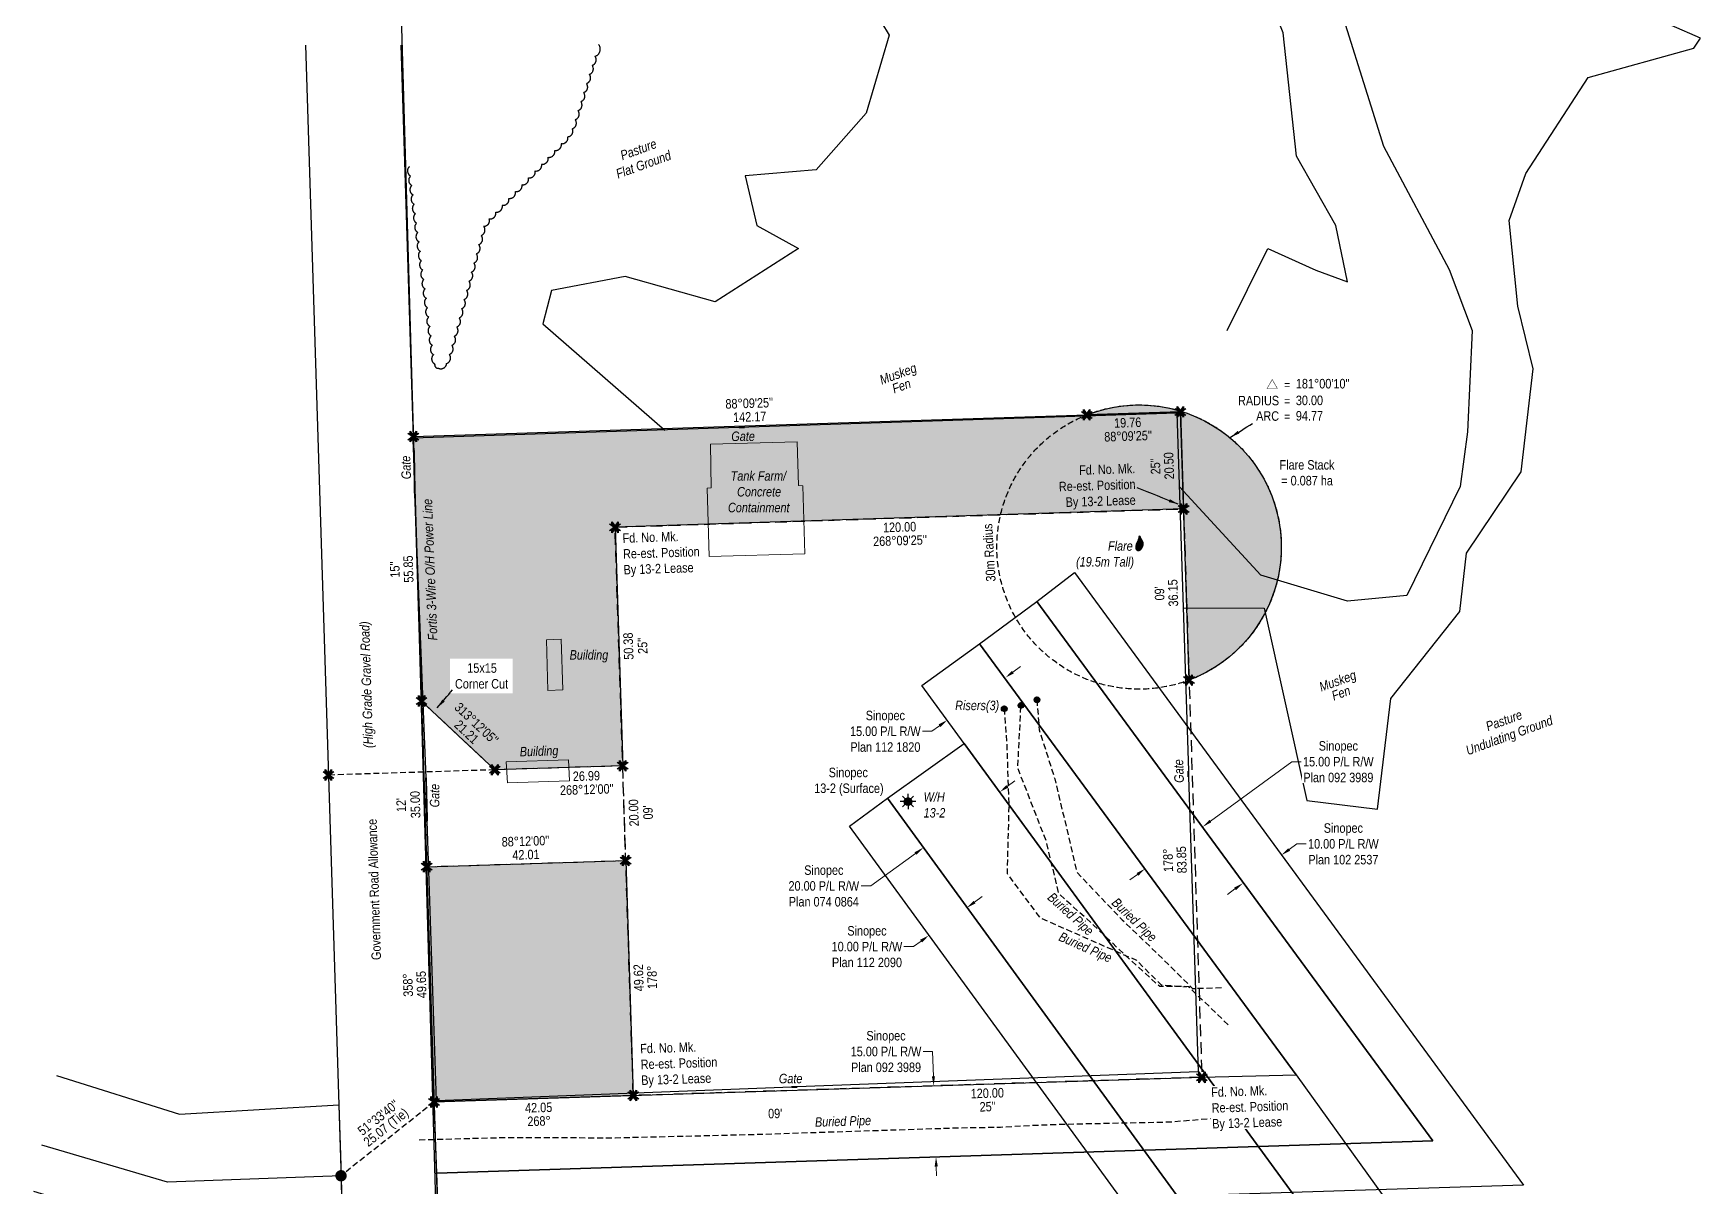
# Model space of a CAD drawing. Extents: x 644503 to 652397, y 5905214 to 5913330.
# Drawn here: x 649488 to 651247, y 5906413 to 5907630 of the extents above; entities that cross this region are included whole.
import ezdxf
from ezdxf.enums import TextEntityAlignment as Align

# ---------------------------------------------------------------- set-up
doc = ezdxf.new("R2010")
doc.units = 0
doc.header["$LTSCALE"] = 5
doc.header["$PDSIZE"] = 0.5
for name, pattern in [('0', [1, 1, 0]), ('foc-ACCESSROAD', [3.75, 2.5, -1.25]), ('foc-TIELINE', [1.875, 1.25, -0.625]), ('foc-TRAV', [1.875, 1.25, -0.625]), ('UG_PIPE', [1.875, 1.25, -0.625])]:
    doc.linetypes.add(name, pattern=pattern)
for name, color, linetype in [('AS-FENCE', 48, 'foc-FENCE'), ('AS-PIPE-UG', 44, 'UG_PIPE'), ('AS-PIPE-UG-T', 44, 'Continuous'), ('AS-POWER', 104, 'foc-POWER'), ('AS-SYMBOL', 7, 'Continuous'), ('C-AR', 13, 'foc-ACCESSROAD'), ('C-RW', 13, 'Continuous'), ('C-WS', 13, 'foc-ACCESSROAD'), ('C-WS-S', 13, 'Continuous'), ('L-BD', 7, 'Continuous'), ('L-MON', 1, 'Continuous'), ('L-ROAD-T', 7, 'Continuous'), ('L-SEC', 7, 'Continuous'), ('L-TIE', 7, 'foc-TIELINE'), ('P-BUFFER-PURPLE', 187, 'foc-TIELINE'), ('P-BUFFER-PURPLE-T', 187, 'Continuous'), ('P-PROPOSED', 10, 'Continuous'), ('P-PROPOSED-H', 21, 'Continuous'), ('P-TEMP-H', 41, 'Continuous'), ('P-TEMP_WORKSPACE', 46, 'Continuous'), ('P-TRAV', 4, 'foc-TRAV'), ('P-TXT', 4, 'Continuous'), ('T-BUSH', 110, '0'), ('T-BUSH-T', 110, 'Continuous'), ('WETLAND', 143, 'Continuous')]:
    doc.layers.add(name, color=color, linetype=linetype)
for name, color, linetype, lineweight in [('AS-GENERAL', 48, 'Continuous', 18), ('C-AR-T', 13, 'Continuous', 9), ('C-WS-T', 13, 'Continuous', 9), ('P-TEMP-T', 46, 'Continuous', 18), ('T-TEXT', 48, 'Continuous', 18)]:
    doc.layers.add(name, color=color, linetype=linetype, lineweight=lineweight)
doc.styles.add('175L', font='ARIALN.TTF', dxfattribs={"height": 20})
doc.styles.add('80', font='ARIALN.TTF', dxfattribs={"height": 10})
doc.styles.add('80CG', font='ARIALN.TTF', dxfattribs={"height": 10})
doc.styles.add('80L', font='ARIALN.TTF', dxfattribs={"height": 10})
doc.styles.add('80LS', font='ARIALNI.TTF', dxfattribs={"height": 10})
doc.styles.add('foc-LtypeFont', font='ARIALN.TTF', dxfattribs={"height": 7.35})
doc.linetypes.add('foc-FENCE', pattern='A,10,-1,["X",foc-LtypeFont,S=0.2,R=0,X=-0.625,Y=-0.75],-1.24', length=12.24)
doc.linetypes.add('foc-POWER', pattern='A,6,-1,["P",foc-LtypeFont,S=0.2,R=0,X=-0.625,Y=-0.75],-1.24,4', length=12.24)
doc.linetypes.add('foc-POWER-NOLINE', pattern='A,0,-4,["P",foc-LtypeFont,S=0.2,R=0,X=-0.625,Y=-0.75],-8.24', length=12.24)
doc.dimstyles.new('Compass 5 000', dxfattribs={"dimscale": 5, "dimtxt": 9, "dimasz": 2, "dimexe": 0.2, "dimexo": 0.0625, "dimgap": 0.5, "dimtad": 0, "dimtih": 1, "dimtoh": 1, "dimzin": 0, "dimdsep": 46, "dimtxsty": '80CG', "dimcen": 0.1, "dimse1": 1, "dimse2": 1, "dimclrd": 256, "dimclrt": 256, "dimaunit": 1, "dimadec": 4, "dimazin": 0, "dimtfac": 0.06, "dimtofl": 0, "dimtmove": 0, "dimatfit": 1, "dimfxl": 0.2, "dimtolj": 1, "dimtzin": 0, "dimlwd": -1, "dimarcsym": 0})

# ---------------------------------------------------------------- blocks, each defined once
blk = doc.blocks.new('GAS')
h = blk.add_hatch(color=255)
h.dxf.hatch_style = 1
edge = h.paths.add_edge_path()
edge.add_arc((0, 0), 0.9, 0, 360)
for p, q in [((-0.81, 0), (-1.62, 0)), ((-0.57, 0.57), (-1.14, 1.14)), ((0, 0.81), (0, 1.62)), ((0.57, 0.57), (1.14, 1.14)), ((1.62, 0), (0.81, 0)), ((-0.57, -0.57), (-1.14, -1.14)), ((0, -0.81), (0, -1.62)), ((1.14, -1.14), (0.57, -0.57))]:
    blk.add_line(p, q)
blk.add_circle((0, 0), 0.8)
blk = doc.blocks.new('fdia')
at = {"color": 255, "const_width": 1}
blk.add_lwpolyline([(-0.5, 0, 1), (0.5, 0, 1)], format="xyb", close=True, dxfattribs=at)
blk = doc.blocks.new('Fdiaa')
blk.add_blockref('fdia', (0, 0))
blk = doc.blocks.new('fdib')
at = {"color": 1, "const_width": 1.6}
blk.add_lwpolyline([(-0.4, 0, 1), (0.4, 0, 1)], format="xyb", close=True, dxfattribs=at)
at = {"color": 1}
blk.add_circle((0, 0), 0.8, dxfattribs=at)
blk = doc.blocks.new('Fdibb')
blk.add_blockref('fdib', (0, 0))
blk = doc.blocks.new('fdicc')
for name in ['Fdibb', 'Fdiaa']:
    blk.add_blockref(name, (0, 0))
blk = doc.blocks.new('FDI')
blk.add_blockref('fdicc', (0, 0))
blk = doc.blocks.new('*D376')
at = {"layer": 'C-AR-T', "transparency": 16777216}
for p, q in [((650521.5, 5906955.6), (650529.6, 5906961.5)), ((650436, 5906893.2), (650426, 5906893.2)), ((650444.1, 5906899.1), (650436, 5906893.2))]:
    blk.add_line(p, q, dxfattribs=at)
for points in [[(650520.5, 5906956.9), (650522.5, 5906954.2), (650513.5, 5906949.7)], [(650443.1, 5906900.5), (650445.1, 5906897.8), (650452.2, 5906905)]]:
    blk.add_solid(points, dxfattribs=at)
at = {"layer": 'Defpoints', "color": 0, "transparency": 16777216}
for p in [(650513.5, 5906949.7), (650666.7, 5906739.7), (650605.4, 5906695)]:
    blk.add_point(p, dxfattribs=at)
at = {"layer": 'C-AR-T', "transparency": 16777216, "insert": (650387, 5906893.2), "char_height": 10, "attachment_point": 5, "style": '80CG'}
blk.add_mtext('\\A1;Sinopec\\P15.00 P/L R/W\\PPlan 112 1820', dxfattribs=at)
blk = doc.blocks.new('*D377')
at = {"layer": 'C-AR-T', "transparency": 16777216}
for p, q in [((650515.6, 5906835), (650523.7, 5906840.9)), ((650418.8, 5906764.4), (650371.6, 5906730)), ((650371.6, 5906730), (650361.6, 5906730))]:
    blk.add_line(p, q, dxfattribs=at)
for points in [[(650514.6, 5906836.4), (650516.6, 5906833.7), (650507.6, 5906829.1)], [(650417.8, 5906765.7), (650419.8, 5906763.1), (650426.9, 5906770.3)]]:
    blk.add_solid(points, dxfattribs=at)
at = {"layer": 'Defpoints', "color": 0, "transparency": 16777216}
for p in [(650426.9, 5906770.3), (650605.4, 5906695), (650524.7, 5906636.1)]:
    blk.add_point(p, dxfattribs=at)
at = {"layer": 'C-AR-T', "transparency": 16777216, "insert": (650322.1, 5906730), "char_height": 10, "attachment_point": 5, "style": '80CG'}
blk.add_mtext('\\A1;Sinopec\\P20.00 P/L R/W\\PPlan 074 0864', dxfattribs=at)
blk = doc.blocks.new('*D378')
at = {"layer": 'C-AR-T', "transparency": 16777216}
for p, q in [((650481.1, 5906713), (650489.2, 5906718.9)), ((650416.6, 5906666), (650406.6, 5906666)), ((650424.7, 5906671.9), (650416.6, 5906666))]:
    blk.add_line(p, q, dxfattribs=at)
for points in [[(650480.1, 5906714.3), (650482.1, 5906711.6), (650473, 5906707.1)], [(650423.7, 5906673.2), (650425.7, 5906670.5), (650432.8, 5906677.8)]]:
    blk.add_solid(points, dxfattribs=at)
at = {"layer": 'Defpoints', "color": 0, "transparency": 16777216}
for p in [(650432.8, 5906677.8), (650524.7, 5906636.1), (650484.5, 5906606.8)]:
    blk.add_point(p, dxfattribs=at)
at = {"layer": 'C-AR-T', "transparency": 16777216, "insert": (650367.6, 5906666), "char_height": 10, "attachment_point": 5, "style": '80CG'}
blk.add_mtext('\\A1;Sinopec\\P10.00 P/L R/W\\PPlan 112 2090', dxfattribs=at)
blk = doc.blocks.new('*D382')
at = {"layer": 'C-AR-T', "transparency": 16777216}
for p, q in [((650812.8, 5906768.5), (650820.9, 5906774.4)), ((650820.9, 5906774.4), (650830.9, 5906774.4)), ((650755.7, 5906726.9), (650747.7, 5906721.1))]:
    blk.add_line(p, q, dxfattribs=at)
for points in [[(650811.8, 5906769.8), (650813.8, 5906767.1), (650804.7, 5906762.6)], [(650754.8, 5906728.3), (650756.7, 5906725.6), (650763.8, 5906732.8)]]:
    blk.add_solid(points, dxfattribs=at)
at = {"layer": 'Defpoints', "color": 0, "transparency": 16777216}
for p in [(650780.9, 5906795.3), (650740, 5906765.6), (650804.7, 5906762.6)]:
    blk.add_point(p, dxfattribs=at)
at = {"layer": 'C-AR-T', "transparency": 16777216, "insert": (650870, 5906774.4), "char_height": 10, "attachment_point": 5, "style": '80CG'}
blk.add_mtext('\\A1;Sinopec\\P10.00 P/L R/W\\PPlan 102 2537', dxfattribs=at)
blk = doc.blocks.new('*D389')
at = {"layer": 'C-AR-T', "transparency": 16777216}
for p, q in [((650729.8, 5906798.4), (650815.6, 5906861.1)), ((650815.6, 5906861.1), (650825.6, 5906861.1)), ((650652.9, 5906742.3), (650644.8, 5906736.4))]:
    blk.add_line(p, q, dxfattribs=at)
for points in [[(650728.8, 5906799.8), (650730.7, 5906797.1), (650721.7, 5906792.5)], [(650651.9, 5906743.7), (650653.9, 5906741), (650661, 5906748.2)]]:
    blk.add_solid(points, dxfattribs=at)
at = {"layer": 'Defpoints', "color": 0, "transparency": 16777216}
for p in [(650721.7, 5906792.5), (650819, 5906659.2), (650758.3, 5906614.8)]:
    blk.add_point(p, dxfattribs=at)
at = {"layer": 'C-AR-T', "transparency": 16777216, "insert": (650864.7, 5906861.1), "char_height": 10, "attachment_point": 5, "style": '80CG', "bg_fill": 3, "box_fill_scale": 1.1, "bg_fill_color": 256, "bg_fill_true_color": 13158600, "bg_fill_transparency": 0}
blk.add_mtext('\\A1;Sinopec\\P15.00 P/L R/W\\PPlan 092 3989', dxfattribs=at)
blk = doc.blocks.new('riser')
h = blk.add_hatch(color=255)
h.dxf.hatch_style = 1
edge = h.paths.add_edge_path()
edge.add_arc((0, 0), 0.7, 0, 360)
blk.add_hatch(color=48).paths.add_polyline_path([(0.58, -0.15), (-0.58, -0.15, 0.774597)])
at = {"color": 48}
blk.add_line((-0.58, -0.15), (0.58, -0.15), dxfattribs=at)
blk.add_circle((0, 0), 0.6, dxfattribs=at)
blk = doc.blocks.new('FLARE')
h = blk.add_hatch(color=255)
h.dxf.hatch_style = 1
h.paths.add_polyline_path([(0.16, 2.41, 0.114147), (0.13, 2.43), (0.11, 2.44, 0.261551), (0.01, 2.42), (0, 2.41, 0.131268), (-0.03, 2.37), (-0.04, 2.35, 0.041497), (-0.05, 2.33), (-0.05, 2.29, 0.015174), (-0.05, 2.29), (-0.06, 2.24, 0.004376), (-0.06, 2.24), (-0.07, 2.18), (-0.08, 2.11), (-0.09, 2.05), (-0.1, 1.98), (-0.12, 1.91), (-0.14, 1.83), (-0.17, 1.76), (-0.19, 1.68), (-0.22, 1.61), (-0.26, 1.53), (-0.29, 1.46), (-0.32, 1.39), (-0.36, 1.32), (-0.39, 1.25, 0.000505), (-0.39, 1.25), (-0.43, 1.18, 0.002398), (-0.43, 1.18), (-0.46, 1.1, 0.004177), (-0.46, 1.1), (-0.5, 1.03, 0.005735), (-0.5, 1.03), (-0.53, 0.95, 0.006994), (-0.53, 0.95), (-0.56, 0.87, 0.00791), (-0.57, 0.87), (-0.6, 0.78, 0.008323), (-0.6, 0.78), (-0.63, 0.69, 0.008095), (-0.63, 0.68), (-0.66, 0.59, 0.008067), (-0.66, 0.59), (-0.68, 0.49, 0.008387), (-0.68, 0.49), (-0.7, 0.39, 0.009056), (-0.71, 0.38), (-0.72, 0.28, 0.010123), (-0.72, 0.28), (-0.74, 0.18, 0.011689), (-0.74, 0.18), (-0.75, 0.08, 0.013925), (-0.75, 0.08), (-0.75, -0.02, 0.016488), (-0.75, -0.02), (-0.75, -0.11, 0.017255), (-0.75, -0.12), (-0.74, -0.2, 0.01735), (-0.74, -0.2), (-0.73, -0.28, 0.017311), (-0.73, -0.29), (-0.71, -0.36, 0.01715), (-0.71, -0.36), (-0.69, -0.43, 0.016886), (-0.69, -0.44), (-0.66, -0.5, 0.016546), (-0.66, -0.5), (-0.63, -0.56, 0.016164), (-0.63, -0.56), (-0.6, -0.61, 0.016329), (-0.6, -0.62), (-0.57, -0.66, 0.018828), (-0.57, -0.67), (-0.54, -0.71, 0.022087), (-0.53, -0.71), (-0.5, -0.75, 0.025345), (-0.49, -0.76), (-0.46, -0.78, 0.028234), (-0.45, -0.79), (-0.42, -0.82, 0.030298), (-0.41, -0.82), (-0.37, -0.84, 0.031129), (-0.36, -0.85), (-0.32, -0.86, 0.030544), (-0.31, -0.87), (-0.27, -0.88, 0.028465), (-0.26, -0.88), (-0.22, -0.89, 0.025311), (-0.21, -0.89), (-0.16, -0.89, 0.02283), (-0.15, -0.89), (-0.11, -0.89, 0.021226), (-0.1, -0.89), (-0.05, -0.88, 0.020401), (-0.04, -0.88), (0, -0.87, 0.020299), (0.01, -0.87), (0.05, -0.85, 0.020911), (0.06, -0.85), (0.11, -0.83, 0.022277), (0.11, -0.83), (0.15, -0.81, 0.023712), (0.16, -0.8), (0.2, -0.78, 0.022408), (0.21, -0.78), (0.24, -0.75, 0.01993), (0.25, -0.74), (0.28, -0.72, 0.017146), (0.28, -0.71), (0.31, -0.68, 0.014211), (0.32, -0.68), (0.35, -0.64, 0.011221), (0.35, -0.64), (0.37, -0.61, 0.008212), (0.38, -0.61), (0.4, -0.57, 0.005172), (0.4, -0.57), (0.42, -0.54, 0.002523), (0.43, -0.54), (0.45, -0.5, 0.001671), (0.45, -0.5), (0.47, -0.47, 0.001229), (0.47, -0.47), (0.49, -0.44, 0.00075), (0.49, -0.44), (0.51, -0.41, 0.00026), (0.51, -0.41), (0.54, -0.37), (0.56, -0.34), (0.58, -0.3), (0.61, -0.27), (0.63, -0.23, 0.001311), (0.63, -0.23), (0.66, -0.19, 0.003726), (0.66, -0.19), (0.69, -0.15, 0.006065), (0.69, -0.14), (0.72, -0.1, 0.008452), (0.72, -0.1), (0.74, -0.05, 0.010991), (0.75, -0.05), (0.77, 0, 0.013767), (0.77, 0), (0.79, 0.05, 0.016839), (0.8, 0.05), (0.81, 0.1, 0.019104), (0.82, 0.11), (0.83, 0.15, 0.016987), (0.83, 0.16), (0.84, 0.21, 0.013636), (0.84, 0.21), (0.85, 0.26, 0.010244), (0.85, 0.27), (0.86, 0.31, 0.006846), (0.86, 0.32), (0.86, 0.37, 0.003419), (0.86, 0.37), (0.86, 0.41), (0.87, 0.46), (0.87, 0.5), (0.88, 0.54), (0.88, 0.59), (0.89, 0.63, 0.001278), (0.89, 0.63), (0.89, 0.67, 0.004735), (0.89, 0.67), (0.9, 0.71, 0.008354), (0.9, 0.72), (0.9, 0.76, 0.012059), (0.9, 0.76), (0.9, 0.8, 0.015712), (0.9, 0.81), (0.9, 0.85, 0.018457), (0.9, 0.85), (0.9, 0.89, 0.018102), (0.9, 0.9), (0.89, 0.94, 0.016533), (0.89, 0.95), (0.88, 0.99, 0.014576), (0.88, 0.99), (0.87, 1.03, 0.012435), (0.86, 1.04), (0.85, 1.08, 0.010283), (0.85, 1.09), (0.83, 1.13, 0.00824), (0.83, 1.13), (0.81, 1.18, 0.00638), (0.81, 1.18), (0.78, 1.23, 0.004735), (0.78, 1.23), (0.76, 1.29, 0.003388), (0.75, 1.29), (0.73, 1.34, 0.002345), (0.73, 1.34), (0.7, 1.4, 0.001492), (0.7, 1.4), (0.67, 1.46, 0.000746), (0.67, 1.46), (0.63, 1.51), (0.6, 1.57), (0.57, 1.62), (0.55, 1.68), (0.52, 1.73), (0.49, 1.78), (0.47, 1.83), (0.45, 1.87), (0.42, 1.92), (0.4, 1.97), (0.38, 2.02), (0.35, 2.08, 0.000332), (0.35, 2.08), (0.33, 2.13, 0.001849), (0.33, 2.13), (0.3, 2.19, 0.0038), (0.3, 2.19), (0.27, 2.24, 0.006473), (0.27, 2.24), (0.25, 2.29, 0.010865), (0.24, 2.3), (0.22, 2.34, 0.019524), (0.22, 2.34), (0.19, 2.38, 0.041077), (0.18, 2.39)])
at = {"color": 48, "flags": 128}
for points in [[(0.11, -0.72), (0.07, -0.74), (0.03, -0.76), (-0.02, -0.77), (-0.07, -0.78), (-0.11, -0.79), (-0.16, -0.79), (-0.2, -0.79), (-0.25, -0.78), (-0.29, -0.77), (-0.32, -0.76), (-0.36, -0.74), (-0.4, -0.71), (-0.43, -0.68), (-0.46, -0.65), (-0.49, -0.61), (-0.52, -0.56), (-0.54, -0.51), (-0.57, -0.46), (-0.59, -0.4), (-0.61, -0.33), (-0.63, -0.26), (-0.64, -0.19), (-0.65, -0.11), (-0.65, -0.02), (-0.65, 0.07), (-0.64, 0.17), (-0.63, 0.27), (-0.61, 0.36), (-0.58, 0.46), (-0.56, 0.56), (-0.53, 0.66), (-0.5, 0.75), (-0.47, 0.83), (-0.44, 0.91), (-0.41, 0.99), (-0.37, 1.06), (-0.34, 1.13), (-0.3, 1.2), (-0.27, 1.27), (-0.23, 1.34), (-0.2, 1.42), (-0.16, 1.49), (-0.13, 1.57), (-0.1, 1.65), (-0.07, 1.73), (-0.04, 1.8), (-0.02, 1.88), (0, 1.96), (0.01, 2.03), (0.02, 2.1), (0.03, 2.17), (0.04, 2.22), (0.05, 2.27), (0.05, 2.31), (0.06, 2.34), (0.08, 2.35), (0.09, 2.34), (0.11, 2.32), (0.13, 2.29), (0.16, 2.25), (0.18, 2.2), (0.21, 2.14), (0.24, 2.09), (0.26, 2.03), (0.29, 1.98), (0.31, 1.93), (0.33, 1.88), (0.36, 1.83), (0.38, 1.78), (0.41, 1.73), (0.43, 1.68), (0.46, 1.63), (0.49, 1.58), (0.52, 1.52), (0.55, 1.47), (0.58, 1.41), (0.61, 1.35), (0.64, 1.3), (0.67, 1.24), (0.69, 1.19), (0.72, 1.14), (0.74, 1.09), (0.75, 1.05), (0.77, 1), (0.78, 0.96), (0.79, 0.92), (0.8, 0.88), (0.8, 0.84), (0.8, 0.8), (0.8, 0.76), (0.8, 0.72), (0.79, 0.68), (0.79, 0.64), (0.78, 0.6), (0.78, 0.56), (0.77, 0.51), (0.77, 0.47), (0.76, 0.42), (0.76, 0.37), (0.76, 0.33), (0.75, 0.28), (0.74, 0.23), (0.73, 0.18), (0.72, 0.13), (0.7, 0.09), (0.68, 0.04), (0.66, 0), (0.63, -0.05), (0.61, -0.09), (0.58, -0.13), (0.55, -0.17), (0.53, -0.21), (0.5, -0.25), (0.48, -0.28), (0.45, -0.32), (0.43, -0.35), (0.41, -0.38), (0.39, -0.42), (0.37, -0.45), (0.34, -0.48), (0.32, -0.51), (0.3, -0.55), (0.27, -0.58), (0.24, -0.61), (0.21, -0.64), (0.18, -0.67), (0.15, -0.7)], [(0.02, -0.75), (-0.01, -0.76), (-0.03, -0.77), (-0.05, -0.78), (-0.08, -0.78), (-0.11, -0.79), (-0.13, -0.79), (-0.16, -0.79), (-0.18, -0.78), (-0.2, -0.78), (-0.23, -0.77), (-0.25, -0.76), (-0.26, -0.74), (-0.28, -0.73), (-0.3, -0.71), (-0.32, -0.69), (-0.33, -0.66), (-0.35, -0.63), (-0.36, -0.6), (-0.37, -0.57), (-0.39, -0.53), (-0.4, -0.49), (-0.4, -0.45), (-0.41, -0.41), (-0.41, -0.36), (-0.41, -0.31), (-0.4, -0.25), (-0.39, -0.2), (-0.38, -0.14), (-0.37, -0.09), (-0.36, -0.03), (-0.34, 0.02), (-0.32, 0.07), (-0.31, 0.12), (-0.29, 0.16), (-0.27, 0.21), (-0.25, 0.25), (-0.23, 0.29), (-0.21, 0.33), (-0.19, 0.37), (-0.17, 0.41), (-0.15, 0.45), (-0.14, 0.49), (-0.12, 0.53), (-0.1, 0.58), (-0.08, 0.62), (-0.07, 0.66), (-0.06, 0.71), (-0.05, 0.75), (-0.04, 0.79), (-0.03, 0.83), (-0.03, 0.87), (-0.02, 0.9), (-0.02, 0.93), (-0.01, 0.95), (-0.01, 0.96), (0, 0.97), (0.01, 0.96), (0.02, 0.95), (0.03, 0.94), (0.04, 0.91), (0.06, 0.88), (0.07, 0.86), (0.09, 0.82), (0.1, 0.79), (0.12, 0.76), (0.13, 0.74), (0.14, 0.71), (0.16, 0.68), (0.17, 0.65), (0.18, 0.63), (0.2, 0.6), (0.21, 0.57), (0.23, 0.54), (0.25, 0.51), (0.26, 0.47), (0.28, 0.44), (0.3, 0.41), (0.31, 0.38), (0.33, 0.35), (0.34, 0.32), (0.36, 0.29), (0.37, 0.27), (0.38, 0.24), (0.39, 0.22), (0.39, 0.19), (0.4, 0.17), (0.4, 0.15), (0.41, 0.13), (0.41, 0.1), (0.41, 0.08), (0.4, 0.06), (0.4, 0.04), (0.4, 0.01), (0.39, -0.01), (0.39, -0.03), (0.39, -0.06), (0.39, -0.08), (0.38, -0.11), (0.38, -0.14), (0.38, -0.16), (0.38, -0.19), (0.37, -0.22), (0.37, -0.24), (0.36, -0.27), (0.35, -0.3), (0.34, -0.32), (0.32, -0.35), (0.31, -0.37), (0.3, -0.4), (0.28, -0.42), (0.27, -0.44), (0.25, -0.46), (0.24, -0.48), (0.22, -0.5), (0.21, -0.52), (0.2, -0.54), (0.19, -0.56), (0.17, -0.58), (0.16, -0.6), (0.15, -0.61), (0.14, -0.63), (0.12, -0.65), (0.11, -0.67), (0.09, -0.69), (0.08, -0.7), (0.06, -0.72), (0.04, -0.74)]]:
    blk.add_lwpolyline(points, close=True, dxfattribs=at)
blk = doc.blocks.new('TEMP')
h = blk.add_hatch(color=255)
h.dxf.hatch_style = 1
h.paths.add_polyline_path([(0, 0.25), (-0.67, 1.15), (-0.67, 0.67), (-1.15, 0.67), (-0.25, 0), (-1.15, -0.67), (-0.67, -0.67), (-0.67, -1.15), (0, -0.25), (0.67, -1.15), (0.67, -0.67), (1.15, -0.67), (0.25, 0), (1.15, 0.67), (0.67, 0.67), (0.67, 1.15)])
h.paths.add_polyline_path([(0.57, 0.85), (0.57, 0.57), (0.85, 0.57), (0.08, 0), (0.85, -0.57), (0.57, -0.57), (0.57, -0.85), (0, -0.08), (-0.57, -0.85), (-0.57, -0.57), (-0.85, -0.57), (-0.08, 0), (-0.85, 0.57), (-0.57, 0.57), (-0.57, 0.85), (0, 0.08)], flags=16)
h = blk.add_hatch(color=1)
h.dxf.hatch_style = 1
h.paths.add_polyline_path([(0, 0.08), (-0.57, 0.85), (-0.57, 0.57), (-0.85, 0.57), (-0.08, 0), (-0.85, -0.57), (-0.57, -0.57), (-0.57, -0.85), (0, -0.08), (0.57, -0.85), (0.57, -0.57), (0.85, -0.57), (0.08, 0), (0.85, 0.57), (0.57, 0.57), (0.57, 0.85)])
at = {"color": 1}
for p, q in [((-0.08, 0), (0.08, 0)), ((0, 0.08), (0, -0.08))]:
    blk.add_line(p, q, dxfattribs=at)
at = {"color": 255, "flags": 128}
blk.add_lwpolyline([(-0.25, 0), (-1.15, 0.67), (-0.67, 0.67), (-0.67, 1.15), (0, 0.25), (0.67, 1.15), (0.67, 0.67), (1.15, 0.67), (0.25, 0), (1.15, -0.67), (0.67, -0.67), (0.67, -1.15), (0, -0.25), (-0.67, -1.15), (-0.67, -0.67), (-1.15, -0.67)], close=True, dxfattribs=at)
at = {"color": 1, "flags": 128}
blk.add_lwpolyline([(-0.08, 0), (-0.85, 0.57), (-0.57, 0.57), (-0.57, 0.85), (0, 0.08), (0.57, 0.85), (0.57, 0.57), (0.85, 0.57), (0.08, 0), (0.85, -0.57), (0.57, -0.57), (0.57, -0.85), (0, -0.08), (-0.57, -0.85), (-0.57, -0.57), (-0.85, -0.57)], close=True, dxfattribs=at)
blk = doc.blocks.new('*D456')
at = {"layer": 'C-AR-T', "transparency": 16777216}
for p, q in [((650436.8, 5906555.3), (650426.8, 5906555.3)), ((650437.6, 5906529.1), (650436.8, 5906555.3)), ((650440.7, 5906434.1), (650441, 5906424.1))]:
    blk.add_line(p, q, dxfattribs=at)
for points in [[(650439.3, 5906529.2), (650436, 5906529.1), (650438, 5906519.2)], [(650442.4, 5906434.1), (650439, 5906434), (650440.4, 5906444)]]:
    blk.add_solid(points, dxfattribs=at)
at = {"layer": 'Defpoints', "color": 0, "transparency": 16777216}
for p in [(650438, 5906519.2), (650455.7, 5906519.7), (650458.1, 5906444.6)]:
    blk.add_point(p, dxfattribs=at)
at = {"layer": 'C-AR-T', "transparency": 16777216, "insert": (650387.7, 5906555.3), "char_height": 10, "attachment_point": 5, "style": '80CG'}
blk.add_mtext('\\A1;Sinopec\\P15.00 P/L R/W\\PPlan 092 3989', dxfattribs=at)
blk = doc.blocks.new('curve')
at = {"const_width": 0.1}
blk.add_lwpolyline([(-4.99, 5.39), (-6.08, 3.49), (-3.89, 3.49)], close=True, dxfattribs=at)
at = {"style": '80'}
for p in [(-2.44, 3.36), (-2.44, -0.04), (-2.44, -3.3)]:
    blk.add_text('=', height=1.8, dxfattribs=at).set_placement(p)
for s, p in [('RADIUS', (-3.54, -0.05)), ('ARC', (-3.54, -3.31))]:
    blk.add_text(s, height=2, dxfattribs=at).set_placement(p, align=Align.RIGHT)
for tag, p in [('DELTA', (0, 3.52)), ('CURVE_RADIUS', (0, 0)), ('ARC_LENGTH', (0, -3.26))]:
    blk.add_attdef(tag, p, '', height=2, dxfattribs=at)

msp = doc.modelspace()

# ---------------------------------------------------------------- hatches: boundary and pattern name
at = {"layer": 'P-PROPOSED-H'}
h = msp.add_hatch(color=256, dxfattribs=at)
h.dxf.hatch_style = 1
h.paths.add_polyline_path([(649889.118, 5907204.187), (650698.177, 5907230.212), (650701.472, 5907127.79), (650101.933, 5907108.505), (650110.03, 5906856.799), (649975.164, 5906852.562), (649897.869, 5906925.152)])
h = msp.add_hatch(color=256, dxfattribs=at)
h.dxf.hatch_style = 1
h.paths.add_polyline_path([(649903.354, 5906750.282), (650113.244, 5906756.876), (650121.218, 5906508.967), (649911.135, 5906502.209)])
at = {"layer": 'P-TEMP-H'}
h = msp.add_hatch(color=256, dxfattribs=at)
h.dxf.hatch_style = 1
edge = h.paths.add_edge_path()
edge.add_line((650707.281, 5906947.186), (650698.177, 5907230.212))
edge.add_line((650698.177, 5907230.212), (650599.429, 5907227.035))
edge.add_arc((650654.58, 5907087.582), 149.962, -69.424945, 111.577778, ccw=False)

# ---------------------------------------------------------------- linework, layer by layer
at = {"layer": 'AS-FENCE', "flags": 128}
for points in [[(650694.466, 5907228.881), (649888.721, 5907202.586)], [(650694.466, 5907228.881), (650706.541, 5906851.326), (650706.546, 5906845.156), (650716.841, 5906533.766)], [(650716.841, 5906533.766), (650294.121, 5906517.941), (650288.021, 5906517.881), (649913.626, 5906503.211), (649903.731, 5906798.726), (649902.591, 5906844.161), (649890.761, 5907143.386), (649889.911, 5907189.496), (649888.721, 5907202.586)]]:
    msp.add_lwpolyline(points, dxfattribs=at)
at = {"layer": 'AS-FENCE', "const_width": 1.999, "flags": 128}
msp.add_lwpolyline([(650238.551, 5907213.951), (650232.751, 5907213.736)], dxfattribs=at)
at = {"layer": 'AS-GENERAL', "const_width": 1.999, "flags": 128}
for points in [[(649889.911, 5907189.496), (649890.761, 5907143.386)], [(649902.591, 5906844.161), (649903.731, 5906798.726)], [(650706.546, 5906845.156), (650706.541, 5906851.326)], [(650288.021, 5906517.881), (650294.121, 5906517.941)]]:
    msp.add_lwpolyline(points, dxfattribs=at)
at = {"layer": 'AS-GENERAL', "flags": 128}
for points in [[(650202.461, 5907196.021), (650294.041, 5907198.506), (650295.246, 5907152.461), (650299.836, 5907152.296), (650302.006, 5907080.426), (650201.271, 5907077.636), (650198.991, 5907149.776), (650203.466, 5907150.071)], [(650046.981, 5906937.071), (650031.191, 5906936.321), (650029.751, 5906989.776), (650045.001, 5906990.376)], [(650052.756, 5906863.236), (649987.276, 5906861.141), (649988.501, 5906838.866), (650053.981, 5906840.961)]]:
    msp.add_lwpolyline(points, close=True, dxfattribs=at)
at = {"layer": 'AS-PIPE-UG', "flags": 128}
for points in [[(650546.751, 5906926.436), (650549.241, 5906894.776), (650565.706, 5906842.946), (650589.141, 5906744.131), (650636.816, 5906694.226), (650685.201, 5906647.631), (650710.991, 5906621.926), (650743.496, 5906622.871)], [(650512.311, 5906917.011), (650514.996, 5906880.461), (650517.166, 5906813.751), (650515.356, 5906743.041), (650549.716, 5906696.691), (650651.686, 5906651.711), (650677.876, 5906625.796), (650704.581, 5906623.666)], [(650748.626, 5906583.581), (650706.716, 5906623.736), (650676.276, 5906624.091), (650638.506, 5906658.411), (650606.991, 5906688.301), (650570.051, 5906721.796), (650556.451, 5906777.911), (650526.641, 5906854.591), (650530.031, 5906920.496)], [(649895.541, 5906462.226), (649983.181, 5906464.646), (650102.146, 5906464.401), (650248.656, 5906467.941), (650461.841, 5906474.841), (650508.466, 5906475.611), (650542.996, 5906477.591), (650577.216, 5906478.821), (650685.896, 5906481.106), (650779.326, 5906488.576)]]:
    msp.add_lwpolyline(points, dxfattribs=at)
at = {"layer": 'AS-POWER', "linetype": 'foc-POWER-NOLINE', "flags": 128}
msp.add_lwpolyline([(649934.599, 5905643.72), (649844.314, 5908765.24)], dxfattribs=at)
at = {"layer": 'C-AR', "flags": 128}
msp.add_lwpolyline([(650110.03, 5906856.799), (649975.164, 5906852.562), (649897.869, 5906925.152), (649903.354, 5906750.282), (650113.244, 5906756.876)], close=True, dxfattribs=at)
at = {"layer": 'C-RW', "flags": 128}
for points in [[(649915.686, 5906378.13), (649914.081, 5906426.985), (650964.43, 5906461.025), (650546.656, 5907030.121), (650586.446, 5907060.626), (651060, 5906414.525)], [(649914.081, 5906426.985), (649911.136, 5906502.195), (650720.757, 5906528.252), (650820.06, 5906530.705), (650486.126, 5906985.601), (650546.656, 5907030.121), (650964.43, 5906461.025)]]:
    msp.add_lwpolyline(points, close=True, dxfattribs=at)
for points in [[(650863.381, 5906118.727), (650855.101, 5906352.926), (650425.551, 5906941.376), (650486.126, 5906985.601), (650820.06, 5906530.705), (650928.926, 5906379.671), (650938.071, 5906118.727)], [(650763.069, 5906118.727), (650756.001, 5906319.131), (650389.352, 5906822.518), (650470.082, 5906880.373), (650855.101, 5906352.926), (650863.381, 5906118.727)], [(650688.422, 5906118.727), (650680.751, 5906338.296), (650349.037, 5906793.058), (650389.352, 5906822.518), (650756.001, 5906319.131), (650763.069, 5906118.727)], [(649512.929, 5906530.088), (649642.506, 5906489.441), (649810.621, 5906499.196), (649812.971, 5906424.296), (649629.964, 5906417.384), (649497.306, 5906456.576)], [(649488.496, 5906408.172), (649623.069, 5906367.119), (649814.876, 5906374.796), (649812.971, 5906424.296), (649629.964, 5906417.384), (649497.306, 5906456.576)]]:
    msp.add_lwpolyline(points, dxfattribs=at)
at = {"layer": 'C-WS', "flags": 128}
msp.add_lwpolyline([(650121.218, 5906508.967), (650101.933, 5907108.505), (650701.472, 5907127.79), (650720.757, 5906528.252)], close=True, dxfattribs=at)
at = {"layer": 'L-SEC', "flags": 128}
for points in [[(649775.56, 5907617.009), (649822.556, 5906118.727)], [(649876.168, 5907617.009), (649923.164, 5906118.727)]]:
    msp.add_lwpolyline(points, dxfattribs=at)
at = {"layer": 'L-TIE', "flags": 128}
msp.add_lwpolyline([(649911.306, 5906502.201), (649812.971, 5906424.296)], dxfattribs=at)
at = {"layer": 'P-BUFFER-PURPLE'}
msp.add_circle((650654.58, 5907087.582), 149.962, dxfattribs=at)
at = {"layer": 'P-PROPOSED', "flags": 128}
for points in [[(649889.118, 5907204.187), (650698.177, 5907230.212), (650701.472, 5907127.79), (650101.933, 5907108.505), (650110.03, 5906856.799), (649975.164, 5906852.562), (649897.869, 5906925.152)], [(649903.354, 5906750.282), (650113.244, 5906756.876), (650121.218, 5906508.967), (649911.135, 5906502.209)]]:
    msp.add_lwpolyline(points, close=True, dxfattribs=at)
at = {"layer": 'P-TEMP_WORKSPACE', "flags": 128}
msp.add_lwpolyline([(650707.281, 5906947.186), (650698.177, 5907230.212), (650599.429, 5907227.035, -1.00878892)], format="xyb", close=True, dxfattribs=at)
at = {"layer": 'P-TRAV'}
msp.add_line((649975.164, 5906852.562), (649799.711, 5906847.05), dxfattribs=at)
at = {"layer": 'T-BUSH', "flags": 128}
msp.add_lwpolyline([(649885.056, 5907488.943, 0.52056705), (649886.33, 5907479.027, 0.52056705), (649887.603, 5907469.111, 0.52056705), (649888.877, 5907459.195, 0.52056705), (649890.151, 5907449.279, 0.52056705), (649891.424, 5907439.363, 0.52056705), (649892.698, 5907429.447, 0.52056705), (649893.972, 5907419.531, 0.52056705), (649895.245, 5907409.615, 0.52056705), (649896.519, 5907399.699, 0.52056705), (649897.792, 5907389.783, 0.52056705), (649899.066, 5907379.867, 0.52056705), (649900.34, 5907369.951, 0.52056705), (649901.613, 5907360.035, 0.52056705), (649902.887, 5907350.119, 0.52056705), (649904.161, 5907340.203, 0.52056705), (649905.434, 5907330.287, 0.52056705), (649906.708, 5907320.371, 0.52056705), (649907.982, 5907310.455, 0.52056705), (649909.255, 5907300.539, 0.52056705), (649910.529, 5907290.623, 0.52056705), (649911.803, 5907280.707, 0.52056705), (649915.726, 5907276.206, 0.52056705), (649924.336, 5907281.286, 0.52056705), (649927.176, 5907290.749, 0.52056705), (649929.76, 5907300.407, 0.52056705), (649932.345, 5907310.065, 0.52056705), (649934.929, 5907319.722, 0.52056705), (649937.514, 5907329.38, 0.52056705), (649940.098, 5907339.038, 0.52056705), (649942.683, 5907348.695, 0.52056705), (649945.267, 5907358.353, 0.52056705), (649947.852, 5907368.011, 0.52056705), (649950.436, 5907377.668, 0.52056705), (649953.021, 5907387.326, 0.52056705), (649955.605, 5907396.984, 0.52056705), (649958.19, 5907406.641, 0.52056705), (649960.774, 5907416.299, 0.52056705), (649963.358, 5907425.957, 0.52056705), (649969.224, 5907433.769, 0.52056705), (649976.135, 5907440.993, 0.52056705), (649983.045, 5907448.218, 0.52056705), (649989.955, 5907455.443, 0.52056705), (649996.866, 5907462.667, 0.52056705), (650003.776, 5907469.892, 0.52056705), (650010.687, 5907477.117, 0.52056705), (650017.597, 5907484.342, 0.52056705), (650024.507, 5907491.566, 0.52056705), (650031.418, 5907498.791, 0.52056705), (650038.328, 5907506.016, 0.52056705), (650045.239, 5907513.24, 0.52056705), (650052.149, 5907520.465, 0.52056705), (650056.907, 5907528.959, 0.52056705), (650059.89, 5907538.502, 0.52056705), (650062.872, 5907548.044, 0.52056705), (650065.855, 5907557.586, 0.52056705), (650068.838, 5907567.128, 0.52056705), (650071.82, 5907576.671, 0.52056705), (650074.803, 5907586.213, 0.52056705), (650077.785, 5907595.755, 0.52056705), (650080.768, 5907605.297, 0.52056705), (650084.708, 5907617.904, 0.52056705)], format="xyb", dxfattribs=at)
at = {"layer": 'WETLAND', "flags": 128}
for points in [[(650875.845, 5907787.141), (650861.786, 5907759.916), (650852.886, 5907700.046), (650912.476, 5907510.561), (650981.656, 5907380.246), (651005.856, 5907316.036), (651000.886, 5907209.131), (650993.191, 5907151.356), (650936.751, 5907036.346), (650874.521, 5907030.606), (650783.076, 5907058.081), (650697.241, 5907151.016)], [(650701.356, 5907023.516), (650786.556, 5907023.206), (650831.416, 5906820.216), (650906.141, 5906810.986), (650919.921, 5906927.711), (650992.676, 5907019.611), (650999.921, 5907081.256), (651057.326, 5907166.811), (651070.141, 5907275.761), (651054.136, 5907341.896), (651044.921, 5907432.131), (651062.281, 5907481.586), (651128.261, 5907582.946), (651239.546, 5907614.041), (651246.776, 5907624.396), (651154.946, 5907664.996), (651026.013, 5907794.026)], [(650747.506, 5907316.231), (650790.196, 5907402.646), (650841.026, 5907379.816), (650874.441, 5907367.486), (650861.896, 5907426.976), (650820.646, 5907499.851), (650806.386, 5907629.981), (650756.011, 5907757.556), (650746.387, 5907781.205)], [(650388.381, 5907764.79), (650334.491, 5907721.681), (650390.976, 5907627.676), (650366.851, 5907545.446), (650313.956, 5907485.671), (650239.011, 5907479.201), (650251.551, 5907426.951), (650295.561, 5907402.456), (650207.681, 5907346.271), (650112.776, 5907373.166), (650034.891, 5907358.381), (650025.711, 5907322.971), (650154.566, 5907210.836)]]:
    msp.add_lwpolyline(points, dxfattribs=at)

# ---------------------------------------------------------------- block references
at = {"layer": 'AS-SYMBOL', "color": 5, "xscale": 4.998740350000008, "yscale": 4.998740350000008, "zscale": 4.998740350000008}
msp.add_blockref('FLARE', (650654.58, 5907087.582), dxfattribs=at)
at = {"layer": 'AS-SYMBOL', "xscale": 4.998740350000014, "yscale": 4.998740350000014, "zscale": 4.998740350000014}
for p in [(650530.061, 5906920.566), (650546.876, 5906926.516), (650512.346, 5906917.036)]:
    msp.add_blockref('riser', p, dxfattribs=at)
at = {"layer": 'C-WS-S', "xscale": 5.00000000000002, "yscale": 5.00000000000002, "zscale": 5.00000000000002}
msp.add_blockref('GAS', (650410.876, 5906819.101), dxfattribs=at)
at = {"layer": 'L-MON', "color": 5}
for p, xscale, yscale, zscale in [((650599.429, 5907227.035), 4.99874035, 4.99874035, 4.99874035), ((650698.177, 5907230.212), 4.998740350000003, 4.998740350000003, 4.998740350000003), ((649889.118, 5907204.187), 4.998740350000003, 4.998740350000003, 4.998740350000003), ((650701.472, 5907127.79), 4.998740350000003, 4.998740350000003, 4.998740350000003), ((650101.933, 5907108.505), 4.998740350000003, 4.998740350000003, 4.998740350000003), ((650707.281, 5906947.186), 4.99874035, 4.99874035, 4.99874035), ((649897.869, 5906925.153), 4.998740350000003, 4.998740350000003, 4.998740350000003), ((649975.164, 5906852.562), 4.998740350000003, 4.998740350000003, 4.998740350000003), ((650110.03, 5906856.799), 4.998740350000003, 4.998740350000003, 4.998740350000003), ((649903.354, 5906750.282), 4.998740350000003, 4.998740350000003, 4.998740350000003), ((650113.244, 5906756.876), 4.998740350000003, 4.998740350000003, 4.998740350000003), ((649911.135, 5906502.209), 4.998740350000003, 4.998740350000003, 4.998740350000003), ((650121.218, 5906508.967), 4.998740350000003, 4.998740350000003, 4.998740350000003)]:
    msp.add_blockref('TEMP', p, dxfattribs=dict(at, xscale=xscale, yscale=yscale, zscale=zscale))
at = {"layer": 'L-MON'}
for name, p, xscale, yscale, zscale in [('TEMP', (649799.711, 5906847.05), 4.99874035, 4.99874035, 4.99874035), ('FDI', (649812.971, 5906424.296), 4.998740350000014, 4.998740350000014, 4.998740350000014)]:
    msp.add_blockref(name, p, dxfattribs=dict(at, xscale=xscale, yscale=yscale, zscale=zscale))
at = {"layer": 'P-TEMP-T', "xscale": 4.99874035, "yscale": 4.99874035, "zscale": 4.99874035}
msp.add_blockref('curve', (650819.892, 5907237.368), dxfattribs=at).add_auto_attribs({'DELTA': '181%%d00\'10"', 'CURVE_RADIUS': '30.00', 'ARC_LENGTH': '94.77'})

# ---------------------------------------------------------------- texts
at = {"layer": 'AS-GENERAL', "char_height": 9.99748, "attachment_point": 1, "style": '80L'}
for s, width, insert, rotation in [('\\pi0.60578;{\\fArial Narrow|b0|i1|c0|p34;Gate}', 24.6504, (650223.924, 5907209.445), 0.064905), ('\\pi0.60578;{\\fArial Narrow|b0|i1|c0|p34;Gate}', 24.6504, (649876.837, 5907158.353), 92.116426), ('\\pi-2.03462;{\\fArial Narrow|b0|i1|c0|p34;Building}', 36.15254, (650003.309, 5906876.744), 1.832525), ('\\pi0.60578;{\\fArial Narrow|b0|i1|c0|p34;Gate}', 24.6504, (650691.846, 5906838.031), 91.831815), ('\\pi0.60578;{\\fArial Narrow|b0|i1|c0|p34;Gate}', 24.6504, (649906.629, 5906812.324), 90)]:
    msp.add_mtext_dynamic_manual_height_columns(s, width=width, gutter_width=9.997, heights=[0], dxfattribs=dict(at, insert=insert, rotation=rotation))
at = {"layer": 'AS-GENERAL', "char_height": 9.99748, "attachment_point": 1}
for s, width, gutter_width, insert, style in [('\\pi4.44328;{\\fArial Narrow|b0|i1|c0|p34;Tank Farm/\\P\\pi11.19124;Concrete \\P\\pi1.5927;Containment}', 67.52799, 9.997, (650219.426, 5907167.615), '80L'), ('\\pi33.1462;{\\fArial Narrow|b0|i1|c0|p34; Flare\\P\\pi2.66956;(19.5m Tall)}', 62.13616, 22.501, (650585.458, 5907093.713), '80'), ('\\pi-2.03462;{\\fArial Narrow|b0|i1|c0|p34;Building}', 36.15254, 9.997, (650056.067, 5906978.823), '80L'), ('\\pi-10.28847;{\\fArial Narrow|b0|i1|c0|p34;Risers(3)}', 24.6504, 9.997, (650470.882, 5906925.521), '80L'), ('\\pi0.60578;{\\fArial Narrow|b0|i1|c0|p34;Gate}', 24.6504, 9.997, (650274.112, 5906531.862), '80L')]:
    msp.add_mtext_dynamic_manual_height_columns(s, width=width, gutter_width=gutter_width, heights=[0], dxfattribs=dict(at, insert=insert, style=style))
at = {"layer": 'AS-PIPE-UG-T', "char_height": 9.99748, "attachment_point": 1, "style": '80L'}
for insert, rotation in [((650563.886, 5906724.095), 317.800125), ((650631.826, 5906718.539), 316.079673), ((650573.013, 5906681.952), 336.197238), ((650312.576, 5906485.889), 1.853803)]:
    msp.add_mtext_dynamic_manual_height_columns('{\\fArial Narrow|b0|i1|c0|p34;Buried Pipe}', width=66.729, gutter_width=9.997, heights=[0], dxfattribs=dict(at, insert=insert, rotation=rotation))
at = {"layer": 'AS-POWER', "insert": (649904.719, 5906988.528), "char_height": 9.99879, "attachment_point": 1, "rotation": 92.212916, "style": '175L'}
msp.add_mtext_dynamic_manual_height_columns('\\pi0.32622;{\\fArial Narrow|b0|i1|c0|p34;Fortis 3-Wire O/H Power Line}', width=149.39298, gutter_width=99.975, heights=[0], dxfattribs=at)
at = {"layer": 'C-WS-T', "char_height": 9.99748, "attachment_point": 1, "style": '80L'}
for s, width, gutter_width, insert in [('\\pi16.59939;Sinopec\\P\\pi1.34061;13-2 (Surface)', 73.95931, 50.022, (650310.616, 5906854.779)), ('\\pi7.47867;{\\fArial Narrow|b0|i1|c0|p34;W/H\\P\\pi7.43093;13-2}', 36.15254, 9.997, (650419.901, 5906828.899))]:
    msp.add_mtext_dynamic_manual_height_columns(s, width=width, gutter_width=gutter_width, heights=[0], dxfattribs=dict(at, insert=insert))
at = {"layer": 'L-BD', "style": '80L'}
for s, height, rotation, p in [("88°09'25''", 9.9975, 1.8424, (650243.51, 5907239.343)), ('142.17', 9.9975, 1.8424, (650243.968, 5907225.104)), ('19.76', 9.9975, 1.8424, (650642.541, 5907218.919)), ("88°09'25''", 9.9975, 1.8424, (650642.999, 5907204.68)), ('20.50', 9.9975, 91.8424, (650686.028, 5907173.293)), ("25''", 9.9975, 91.8424, (650671.789, 5907172.835)), ("268°09'25''", 9.99748, 1.8424, (650402.466, 5907094.416)), ('120.00', 9.9975, 1.8424, (650402.008, 5907108.655)), ("15''", 9.9975, 91.7964, (649869.761, 5907063.926)), ('55.85', 9.9975, 91.7964, (649884.001, 5907064.372)), ('36.15', 9.9975, 91.8424, (650690.34, 5907039.225)), ("09'", 9.9975, 91.8424, (650676.101, 5907038.767)), ('50.38', 9.9975, 91.8424, (650115.974, 5906982.974)), ("25''", 9.9975, 91.8424, (650130.962, 5906983.456)), ("313°12'05''", 9.99748, 316.798, (649955.923, 5906901.492)), ('21.21', 9.9975, 316.798, (649945.468, 5906892.616)), ("268°12'00''", 9.99748, 1.7994, (650072.188, 5906831.855)), ('26.99', 9.9975, 1.7994, (650071.74, 5906846.094)), ("12'", 9.9975, 91.7966, (649876.306, 5906815.412)), ('35.00', 9.9975, 91.7966, (649891.294, 5906815.882)), ('20.00', 9.9975, 91.8424, (650121.629, 5906807.159)), ("09'", 9.9975, 91.8424, (650136.618, 5906807.641)), ("88°12'00''", 9.9975, 1.7994, (650007.554, 5906777.311)), ('42.01', 9.9975, 1.7994, (650008.001, 5906763.072)), ('178°', 9.9975, 91.8424, (650685.159, 5906757.183)), ('83.85', 9.9975, 91.8424, (650699.398, 5906757.641)), ('49.62', 9.9975, 91.8424, (650126.724, 5906633.227)), ('178°', 9.9975, 91.8424, (650140.963, 5906633.685)), ('358°', 9.9975, 91.7966, (649883.513, 5906625.501)), ('49.65', 9.9975, 91.7966, (649897.752, 5906625.948)), ("51°33'40''", 9.9975, 38.4391, (649852.231, 5906485.692)), ('42.05', 9.9975, 1.8424, (650021.361, 5906496.245)), ('120.00', 9.9975, 1.8424, (650494.504, 5906511.468)), ("25''", 9.9975, 1.8424, (650494.962, 5906497.229)), ('25.07 (Tie)', 9.99748, 38.4391, (649861.088, 5906474.533)), ('268°', 9.9975, 1.8424, (650021.819, 5906482.006)), ("09'", 9.9975, 1.8424, (650270.808, 5906490.011))]:
    msp.add_text(s, height=height, rotation=rotation, dxfattribs=at).set_placement(p, align=Align.MIDDLE)
at = {"layer": 'L-MON', "char_height": 9.99748, "attachment_point": 1, "style": '80L'}
for s, insert, rotation in [('\\pi22.89096;Fd. No. Mk.\\P\\pi0.9797;Re-est. Position\\P\\pi7.62195;By 13-2 Lease', (650568.292, 5907172.962), 1.842359), ('Fd. No. Mk.\\PRe-est. Position\\PBy 13-2 Lease', (650109.686, 5907101.957), 1.842359), ('Fd. No. Mk.\\PRe-est. Position\\PBy 13-2 Lease', (650128.293, 5906563.339), 1.843323)]:
    msp.add_mtext_dynamic_manual_height_columns(s, width=80.1412, gutter_width=50.022, heights=[0], dxfattribs=dict(at, insert=insert, rotation=rotation))
at = {"layer": 'L-ROAD-T', "style": '80L'}
msp.add_text('Government Road Allowance', height=10, rotation=91.795375, dxfattribs=at).set_placement((649847.874, 5906726.318), align=Align.MIDDLE_CENTER)
at = {"layer": 'P-BUFFER-PURPLE-T', "insert": (650493.375, 5907049.968), "char_height": 9.99748, "attachment_point": 1, "rotation": 93.406088, "style": '80'}
msp.add_mtext_dynamic_manual_height_columns('\\pi0.96312;30m Radius', width=62.13616, gutter_width=22.501, heights=[0], dxfattribs=at)
at = {"layer": 'P-TEMP-T', "insert": (650802.175, 5907179.312), "char_height": 9.99748, "attachment_point": 1, "style": '80'}
msp.add_mtext_dynamic_manual_height_columns('\\pi0.53077;Flare Stack\\P\\pi2.32772;= 0.087 ha', width=57.98443, gutter_width=22.501, heights=[0], dxfattribs=at)
at = {"layer": 'T-BUSH-T', "char_height": 10, "attachment_point": 1, "rotation": 20, "style": '80LS'}
for s, width, insert in [('\\pi13.39667;Pasture\\P\\pi2.46557;Flat Ground', 65.43591, (650093.733, 5907500.423)), ('\\pi32.6535;Pasture\\P\\pi4.16782;Undulating Ground', 103.94956, (650988.403, 5906891.45))]:
    msp.add_mtext_dynamic_manual_height_columns(s, width=width, gutter_width=50.022, heights=[0], dxfattribs=dict(at, insert=insert))
at = {"layer": 'T-TEXT', "style": '80LS'}
msp.add_text('(High Grade Gravel Road)', height=10, rotation=91.795375, dxfattribs=at).set_placement((649839.741, 5906942.355), align=Align.MIDDLE_CENTER)
at = {"layer": 'T-TEXT', "char_height": 10, "attachment_point": 1, "rotation": 20, "style": '80LS'}
for s, insert in [('\\pi-7.72434;Muskeg', (650387.076, 5907270.929)), ('\\pi2.58943;Fen', (650390.524, 5907258.023)), ('\\pi-7.72434;Muskeg', (650850.621, 5906946.935))]:
    msp.add_mtext_dynamic_manual_height_columns(s, width=24.08746, gutter_width=50.022, heights=[0], dxfattribs=dict(at, insert=insert))

# ---------------------------------------------------------------- dimensions: what is measured, and where the dimension line sits
at = {"layer": 'C-AR-T'}
for base, p1, p2, angle, text, picture, middle in [((650513.45, 5906949.698), (650605.406, 5906694.989), (650666.66, 5906739.672), 36.10993, 'Sinopec\\P15.00 P/L R/W\\PPlan 112 1820', '*D376', (650386.953, 5906893.228)), ((650426.89, 5906770.29), (650605.406, 5906694.989), (650524.744, 5906636.148), 216.10993, 'Sinopec\\P20.00 P/L R/W\\PPlan 074 0864', '*D377', (650322.09, 5906729.979)), ((650804.723, 5906762.584), (650739.999, 5906765.564), (650780.895, 5906795.327), 36.045422, 'Sinopec\\P10.00 P/L R/W\\PPlan 102 2537', '*D382', (650869.98, 5906774.353)), ((650432.799, 5906677.765), (650524.744, 5906636.148), (650484.548, 5906606.826), 216.10993, 'Sinopec\\P10.00 P/L R/W\\PPlan 112 2090', '*D378', (650367.555, 5906665.979)), ((650437.967, 5906519.151), (650458.109, 5906444.616), (650455.692, 5906519.721), 91.843323, 'Sinopec\\P15.00 P/L R/W\\PPlan 092 3989', '*D456', (650387.716, 5906555.342))]:
    dim = msp.add_linear_dim(base=base, p1=p1, p2=p2, angle=angle, text=text, dimstyle='Compass 5 000', override={"dimtxt": 10}, dxfattribs=at)
    dim.commit()
    dim.dimension.update_dxf_attribs({"geometry": picture, "text_midpoint": middle, "dimtype": 161})

# ---------------------------------------------------------------- leaders
at = {"layer": 'L-MON', "path_type": 1}
msp.add_leader([(650695.717, 5907132.876), (650652.42, 5907150.108)], dimstyle='Compass 5 000', override={"dimgap": 0.5, "dimtad": 0}, dxfattribs=at)
at = {"layer": 'P-TEMP-T', "path_type": 1}
msp.add_leader([(650750.956, 5907203.474), (650774.13, 5907217.95)], dimstyle='Compass 5 000', override={"dimgap": 0.5, "dimtad": 0}, dxfattribs=at)

# ---------------------------------------------------------------- next in the draw order: texts
at = {"layer": 'L-MON', "insert": (650730.444, 5906517.408), "char_height": 9.99748, "attachment_point": 1, "rotation": 1.842251, "style": '80L', "bg_fill": 3, "box_fill_scale": 1.15, "bg_fill_color": 256, "bg_fill_true_color": 256, "bg_fill_transparency": 0}
msp.add_mtext_dynamic_manual_height_columns('Fd. No. Mk.\\PRe-est. Position\\PBy 13-2 Lease', width=80.1412, gutter_width=50.022, heights=[0], dxfattribs=at)
at = {"layer": 'P-TXT', "insert": (649932.816, 5906964.98), "char_height": 10, "attachment_point": 1, "style": '80L', "bg_fill": 2}
msp.add_mtext_dynamic_manual_height_columns('\\pi13.26965;15x15\\P\\pi0.32285;Corner Cut', width=56.04816, gutter_width=50.022, heights=[0], dxfattribs=at)

# ---------------------------------------------------------------- next in the draw order: dimensions: what is measured, and where the dimension line sits
at = {"layer": 'C-AR-T'}
dim = msp.add_linear_dim(base=(650721.673, 5906792.523), p1=(650758.297, 5906614.84), p2=(650819.011, 5906659.151), angle=36.122783, text='Sinopec\\P15.00 P/L R/W\\PPlan 092 3989', dimstyle='Compass 5 000', override={"dimtxt": 10, "dimtfill": 1}, dxfattribs=at)
dim.commit()
dim.dimension.update_dxf_attribs({"geometry": '*D389', "text_midpoint": (650864.7, 5906861.083), "dimtype": 161})

# ---------------------------------------------------------------- next in the draw order: block references
at = {"layer": 'L-MON', "color": 5, "xscale": 4.998740350000003, "yscale": 4.998740350000003, "zscale": 4.998740350000003}
msp.add_blockref('TEMP', (650720.757, 5906528.252), dxfattribs=at)

# ---------------------------------------------------------------- next in the draw order: texts
at = {"layer": 'T-TEXT', "insert": (650854.069, 5906934.029), "char_height": 10, "attachment_point": 1, "rotation": 20, "style": '80LS'}
msp.add_mtext_dynamic_manual_height_columns('\\pi2.58943;Fen', width=24.08746, gutter_width=50.022, heights=[0], dxfattribs=at)

# ---------------------------------------------------------------- next in the draw order: leaders
at = {"layer": 'P-TXT', "path_type": 1}
msp.add_leader([(649914.518, 5906918.027), (649930.529, 5906936.812)], dimstyle='Compass 5 000', override={"dimgap": 0.5, "dimtad": 0}, dxfattribs=at)

doc.saveas('drawing.dxf')
